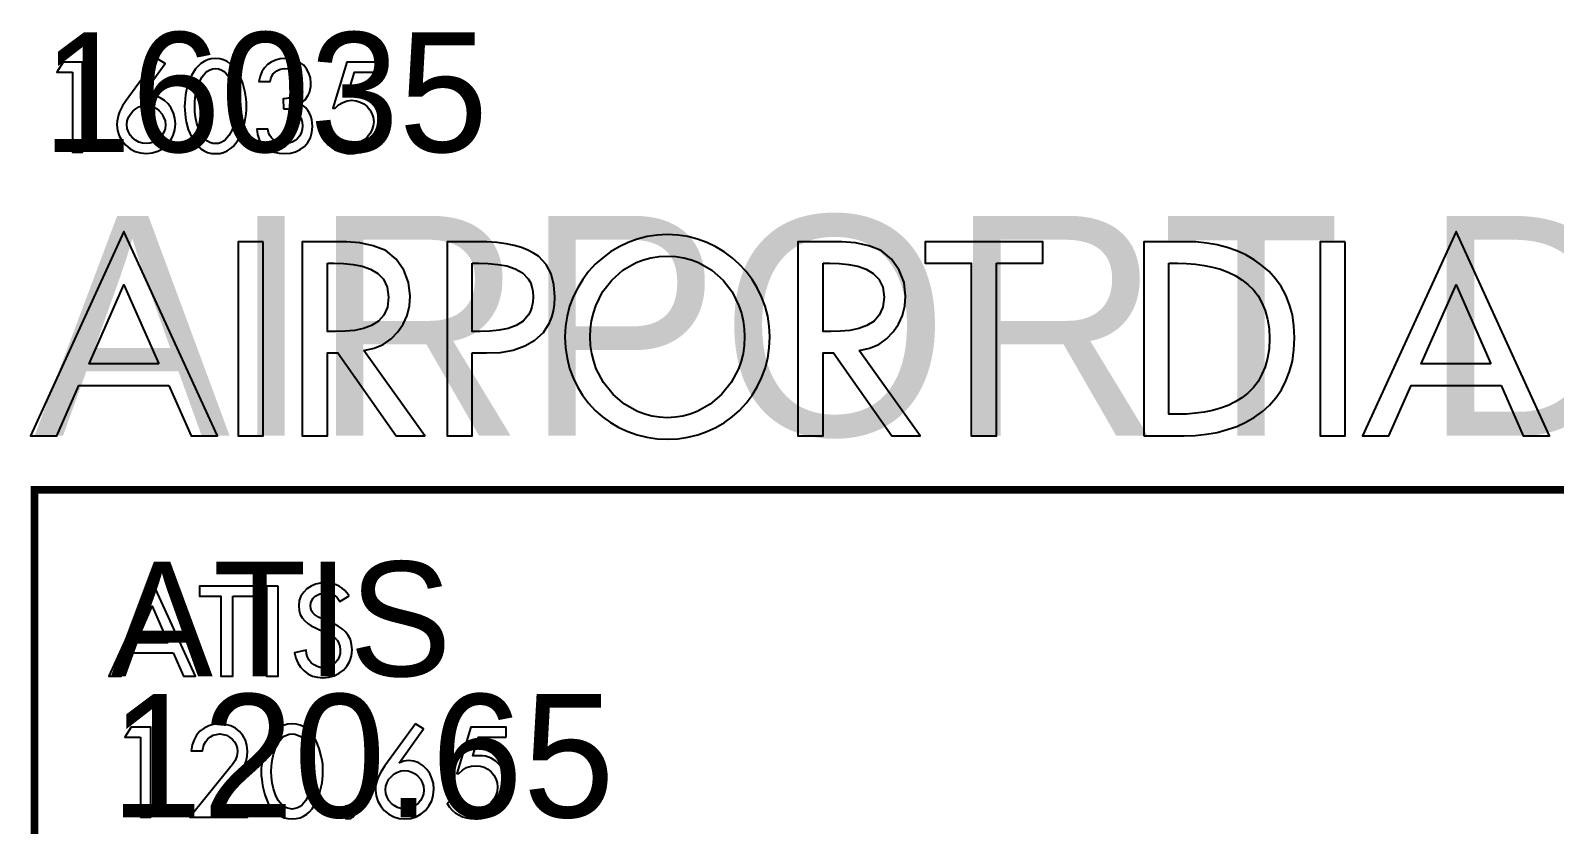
# Model space of a CAD drawing. Extents: x 0.08 to 5.7, y 0.31 to 7.95.
# Drawn here: x 0.25 to 1.329, y 7.387 to 7.95 of the extents above; entities that cross this region are included whole.
import ezdxf

# ---------------------------------------------------------------- set-up
doc = ezdxf.new("R2010")
doc.units = 0
doc.layers.get('0').update_dxf_attribs({"linetype": 'CONTINUOUS'})

msp = doc.modelspace()

# ---------------------------------------------------------------- linework, layer by layer
at = {"color": 0}
for points in [[(0.280003, 7.92042), (0.280003, 7.86376), (0.28711, 7.86376), (0.28711, 7.92751), (0.273221, 7.92751), (0.268772, 7.92042), (0.280003, 7.92042)], [(0.339572, 7.93001), (0.317925, 7.90028), (0.315429, 7.89638), (0.313314, 7.89219), (0.3125, 7.89014), (0.311957, 7.88792), (0.311524, 7.88558), (0.311415, 7.88319), (0.311794, 7.87901), (0.313043, 7.87517), (0.314996, 7.87169), (0.317654, 7.8686), (0.320692, 7.8661), (0.324328, 7.86415), (0.328071, 7.86307), (0.332249, 7.86263), (0.336372, 7.86307), (0.340278, 7.86431), (0.34375, 7.8661), (0.346789, 7.86876), (0.349283, 7.87181), (0.351129, 7.87543), (0.352376, 7.87944), (0.352756, 7.88374), (0.352376, 7.88764), (0.3514, 7.89139), (0.349881, 7.89475), (0.347657, 7.89779), (0.345161, 7.90028), (0.342068, 7.90224), (0.338596, 7.90349), (0.334744, 7.90386), (0.331543, 7.90349), (0.32845, 7.90235), (0.328342, 7.90261), (0.345432, 7.92654), (0.339572, 7.93001)], [(0.381239, 7.86263), (0.384169, 7.86279), (0.386936, 7.8635), (0.389324, 7.86458), (0.391547, 7.866), (0.393608, 7.86778), (0.3954, 7.86974), (0.396918, 7.87196), (0.398329, 7.87446), (0.400553, 7.87972), (0.401964, 7.88525), (0.402507, 7.88807), (0.402778, 7.89085), (0.403049, 7.89361), (0.403049, 7.89611), (0.403049, 7.8986), (0.402778, 7.90136), (0.402507, 7.90419), (0.401964, 7.90696), (0.400553, 7.91265), (0.398329, 7.91792), (0.396918, 7.92042), (0.3954, 7.92279), (0.393608, 7.92469), (0.391656, 7.92654), (0.389324, 7.9279), (0.386936, 7.92904), (0.384169, 7.92974), (0.381239, 7.93001), (0.378201, 7.92974), (0.375543, 7.92904), (0.373047, 7.9279), (0.370822, 7.92654), (0.368869, 7.92469), (0.367079, 7.92279), (0.36556, 7.92042), (0.36415, 7.91792), (0.361925, 7.91265), (0.360406, 7.90696), (0.360026, 7.90419), (0.359592, 7.90136), (0.359429, 7.8986), (0.359321, 7.89611), (0.359429, 7.89361), (0.359592, 7.89085), (0.360026, 7.88807), (0.360406, 7.88525), (0.361925, 7.87972), (0.36415, 7.87446), (0.36556, 7.87196), (0.367079, 7.86974), (0.368869, 7.86778), (0.370822, 7.866), (0.373047, 7.86458), (0.375543, 7.8635), (0.37831, 7.86279), (0.381239, 7.86263)], [(0.381239, 7.9229), (0.383356, 7.92264), (0.385146, 7.9221), (0.386828, 7.92111), (0.388346, 7.91986), (0.39095, 7.91683), (0.392904, 7.91276), (0.394314, 7.90847), (0.39529, 7.90403), (0.395833, 7.89985), (0.395996, 7.89611), (0.395833, 7.89253), (0.39529, 7.88835), (0.394314, 7.8839), (0.392904, 7.87956), (0.39095, 7.87571), (0.388346, 7.87261), (0.386828, 7.87136), (0.385146, 7.87044), (0.383356, 7.86985), (0.381239, 7.86974), (0.379178, 7.86985), (0.377225, 7.87044), (0.375543, 7.87136), (0.374024, 7.87261), (0.371528, 7.87571), (0.369575, 7.87956), (0.368056, 7.8839), (0.367079, 7.88835), (0.366644, 7.89253), (0.366536, 7.89611), (0.366644, 7.89985), (0.367079, 7.90403), (0.368056, 7.90847), (0.369575, 7.91276), (0.371528, 7.91683), (0.374024, 7.91986), (0.375543, 7.92111), (0.377225, 7.9221), (0.379178, 7.92264), (0.381239, 7.9229)], [(0.429308, 7.89442), (0.432075, 7.89442), (0.434733, 7.89404), (0.437067, 7.89307), (0.439019, 7.89165), (0.440539, 7.88986), (0.441786, 7.88764), (0.442492, 7.88499), (0.442763, 7.88222), (0.442492, 7.87972), (0.441949, 7.87739), (0.44081, 7.87517), (0.43929, 7.87332), (0.4375, 7.87181), (0.435439, 7.87071), (0.433051, 7.87001), (0.430556, 7.86974), (0.428331, 7.86985), (0.426107, 7.87044), (0.424154, 7.87125), (0.422364, 7.87235), (0.420844, 7.87392), (0.419596, 7.87554), (0.418619, 7.87765), (0.418186, 7.87989), (0.410428, 7.87989), (0.410969, 7.87608), (0.412218, 7.87261), (0.414171, 7.86974), (0.416504, 7.86724), (0.419433, 7.86529), (0.422797, 7.86376), (0.426269, 7.8629), (0.430012, 7.86263), (0.43419, 7.8629), (0.437935, 7.86387), (0.441243, 7.86556), (0.444174, 7.86778), (0.446669, 7.87056), (0.448351, 7.87375), (0.449436, 7.87765), (0.449869, 7.88178), (0.449707, 7.88433), (0.449436, 7.88683), (0.448731, 7.88906), (0.447754, 7.89128), (0.446669, 7.89318), (0.44515, 7.89501), (0.443468, 7.89654), (0.441407, 7.89789), (0.444607, 7.90072), (0.446832, 7.90403), (0.447646, 7.90597), (0.448188, 7.90804), (0.448622, 7.91026), (0.448731, 7.91249), (0.448351, 7.91639), (0.447374, 7.91971), (0.445692, 7.92279), (0.443631, 7.92529), (0.44081, 7.92725), (0.437771, 7.92876), (0.434462, 7.92958), (0.430718, 7.93001), (0.426921, 7.92974), (0.423611, 7.92888), (0.420574, 7.92751), (0.417914, 7.92567), (0.415853, 7.92344), (0.414008, 7.92068), (0.412761, 7.91738), (0.411947, 7.91363), (0.419868, 7.91363), (0.420301, 7.91569), (0.421115, 7.91749), (0.422092, 7.91906), (0.42334, 7.92031), (0.424696, 7.92139), (0.42654, 7.92219), (0.428331, 7.92264), (0.430393, 7.9229), (0.432781, 7.92264), (0.434842, 7.9221), (0.436794, 7.92111), (0.438476, 7.91971), (0.439725, 7.91818), (0.44081, 7.91624), (0.441407, 7.91417), (0.441678, 7.91194), (0.441407, 7.90918), (0.440539, 7.90696), (0.439453, 7.90528), (0.437935, 7.90386), (0.435981, 7.90278), (0.433865, 7.90207), (0.431532, 7.90169), (0.429036, 7.90153), (0.429308, 7.89442)], [(0.499294, 7.92042), (0.499294, 7.92751), (0.474175, 7.92751), (0.464301, 7.89475), (0.465821, 7.89475), (0.468207, 7.89708), (0.471246, 7.89887), (0.474447, 7.90001), (0.477756, 7.90039), (0.480849, 7.90013), (0.483724, 7.89914), (0.486274, 7.89779), (0.488607, 7.896), (0.490397, 7.89361), (0.491971, 7.89111), (0.492785, 7.88835), (0.493218, 7.88525), (0.492785, 7.88222), (0.491971, 7.87929), (0.49056, 7.87668), (0.488607, 7.87429), (0.486382, 7.87235), (0.483724, 7.87099), (0.480849, 7.87001), (0.477647, 7.86974), (0.475532, 7.86985), (0.473307, 7.87044), (0.471138, 7.87125), (0.469185, 7.87235), (0.467339, 7.87375), (0.465712, 7.87543), (0.464464, 7.87722), (0.463488, 7.87918), (0.457519, 7.87358), (0.459039, 7.8711), (0.460992, 7.86888), (0.463217, 7.86708), (0.465712, 7.8654), (0.468317, 7.86431), (0.471246, 7.86333), (0.474175, 7.86279), (0.477106, 7.86263), (0.479438, 7.86279), (0.481825, 7.86307), (0.48405, 7.8635), (0.486274, 7.86415), (0.490126, 7.8661), (0.493599, 7.86876), (0.496365, 7.87207), (0.498481, 7.87582), (0.499186, 7.87804), (0.499729, 7.88026), (0.500162, 7.88265), (0.500271, 7.88499), (0.499838, 7.88932), (0.498915, 7.89344), (0.497233, 7.89735), (0.494846, 7.90072), (0.491971, 7.90349), (0.488607, 7.90571), (0.486654, 7.90642), (0.484592, 7.90696), (0.482476, 7.90733), (0.480251, 7.9075), (0.475694, 7.90722), (0.47971, 7.92042), (0.499294, 7.92042)], [(0.332086, 7.86974), (0.329428, 7.87001), (0.326824, 7.87082), (0.324599, 7.87207), (0.322483, 7.87375), (0.320856, 7.87571), (0.319607, 7.87804), (0.318739, 7.88053), (0.318468, 7.88336), (0.318739, 7.88596), (0.319607, 7.88846), (0.320964, 7.89068), (0.322646, 7.89279), (0.324707, 7.89442), (0.326932, 7.89567), (0.329428, 7.89654), (0.332086, 7.89681), (0.334581, 7.89654), (0.337076, 7.89583), (0.339301, 7.89458), (0.341363, 7.8929), (0.343207, 7.89085), (0.344456, 7.88846), (0.345432, 7.88585), (0.345703, 7.88292), (0.345432, 7.88026), (0.344564, 7.87776), (0.343207, 7.87554), (0.341525, 7.87358), (0.339464, 7.87196), (0.33724, 7.87071), (0.334744, 7.87001), (0.332086, 7.86974)], [(0.348036, 7.69846), (0.363878, 7.66276), (0.382488, 7.66276), (0.316243, 7.80735), (0.250162, 7.66276), (0.268772, 7.66276), (0.284451, 7.69846), (0.348036, 7.69846)], [(0.701118, 7.80528), (0.693901, 7.80485), (0.686794, 7.80388), (0.67985, 7.80208), (0.67334, 7.79958), (0.666938, 7.79665), (0.660969, 7.79308), (0.655436, 7.7889), (0.650119, 7.78429), (0.6454, 7.77919), (0.641276, 7.77349), (0.637642, 7.76753), (0.63444, 7.76124), (0.631944, 7.75456), (0.630154, 7.7475), (0.629015, 7.74029), (0.628635, 7.73281), (0.629015, 7.72499), (0.630154, 7.71767), (0.631944, 7.71039), (0.63444, 7.70378), (0.637478, 7.69737), (0.641114, 7.6914), (0.6454, 7.68582), (0.650011, 7.68072), (0.655274, 7.67611), (0.660807, 7.6721), (0.666829, 7.66862), (0.673178, 7.66569), (0.679742, 7.66336), (0.686686, 7.66168), (0.693901, 7.66069), (0.701118, 7.66026), (0.708496, 7.66069), (0.715712, 7.66168), (0.722657, 7.66336), (0.729167, 7.66569), (0.735568, 7.66862), (0.741536, 7.6721), (0.747071, 7.67611), (0.752225, 7.68072), (0.756944, 7.68582), (0.761231, 7.6914), (0.764865, 7.69737), (0.767904, 7.70378), (0.7704, 7.71039), (0.772244, 7.71767), (0.773329, 7.72499), (0.773762, 7.73281), (0.773329, 7.74029), (0.772244, 7.7475), (0.7704, 7.75456), (0.767904, 7.76124), (0.764703, 7.76753), (0.761122, 7.77349), (0.756944, 7.77919), (0.752061, 7.78429), (0.746962, 7.7889), (0.741374, 7.79308), (0.735406, 7.79665), (0.729004, 7.79958), (0.722493, 7.80208), (0.715549, 7.80388), (0.708496, 7.80485), (0.701118, 7.80528)], [(1.2915, 7.69846), (1.30724, 7.66276), (1.32585, 7.66276), (1.25971, 7.80735), (1.19347, 7.66276), (1.21208, 7.66276), (1.22792, 7.69846), (1.2915, 7.69846)], [(0.414985, 7.80013), (0.397244, 7.80013), (0.397244, 7.66276), (0.414985, 7.66276), (0.414985, 7.80013)], [(0.486274, 7.72304), (0.49349, 7.72472), (0.499838, 7.72749), (0.505533, 7.73139), (0.510254, 7.73628), (0.514051, 7.74181), (0.516818, 7.74794), (0.518446, 7.75472), (0.519043, 7.76167), (0.517904, 7.77126), (0.514432, 7.78), (0.509006, 7.78776), (0.501682, 7.79389), (0.492893, 7.79736), (0.483453, 7.79932), (0.473904, 7.80013), (0.464301, 7.80013), (0.442654, 7.80013), (0.442654, 7.66276), (0.460558, 7.66276), (0.460558, 7.7214), (0.467774, 7.7214), (0.509169, 7.66276), (0.52946, 7.66276), (0.486274, 7.72304)], [(0.563043, 7.7214), (0.573188, 7.7214), (0.5829, 7.72179), (0.592068, 7.72347), (0.600261, 7.7264), (0.607368, 7.73042), (0.613336, 7.73583), (0.617785, 7.74278), (0.619303, 7.74669), (0.620551, 7.75108), (0.621257, 7.75586), (0.621528, 7.76096), (0.620822, 7.76975), (0.618869, 7.7775), (0.615289, 7.78418), (0.609864, 7.78987), (0.606392, 7.79221), (0.602376, 7.79432), (0.597765, 7.79611), (0.592665, 7.79753), (0.586968, 7.79878), (0.580404, 7.79958), (0.573351, 7.80003), (0.565539, 7.80013), (0.545139, 7.80013), (0.545139, 7.66276), (0.563043, 7.66276), (0.563043, 7.7214)], [(0.837076, 7.72304), (0.844293, 7.72472), (0.850857, 7.72749), (0.856392, 7.73139), (0.861111, 7.73628), (0.864854, 7.74181), (0.867622, 7.74794), (0.869303, 7.75472), (0.869846, 7.76167), (0.868761, 7.77126), (0.865397, 7.78), (0.859864, 7.78776), (0.852485, 7.79389), (0.84375, 7.79736), (0.83431, 7.79932), (0.824707, 7.80013), (0.815158, 7.80013), (0.793619, 7.80013), (0.793619, 7.66276), (0.811415, 7.66276), (0.811415, 7.7214), (0.818739, 7.7214), (0.860026, 7.66276), (0.880262, 7.66276), (0.837076, 7.72304)], [(0.93419, 7.785), (0.96696, 7.785), (0.96696, 7.80013), (0.883626, 7.80013), (0.883626, 7.785), (0.916396, 7.785), (0.916396, 7.66276), (0.93419, 7.66276), (0.93419, 7.785)], [(1.03847, 7.66276), (1.06706, 7.66276), (1.07498, 7.66303), (1.0829, 7.6639), (1.09044, 7.66515), (1.09749, 7.6671), (1.10444, 7.66943), (1.11084, 7.67236), (1.11697, 7.67583), (1.1225, 7.67985), (1.1275, 7.68446), (1.13194, 7.68956), (1.13596, 7.69526), (1.13916, 7.70156), (1.14182, 7.70833), (1.14377, 7.71571), (1.14486, 7.72374), (1.14529, 7.73221), (1.14486, 7.74056), (1.14377, 7.74832), (1.14182, 7.75553), (1.13916, 7.76237), (1.13585, 7.76844), (1.13178, 7.77403), (1.12739, 7.77903), (1.12223, 7.78347), (1.11664, 7.78749), (1.11068, 7.79085), (1.10433, 7.79372), (1.09749, 7.79611), (1.09044, 7.7979), (1.08306, 7.79915), (1.07541, 7.80003), (1.06765, 7.80013), (1.03847, 7.80013), (1.03847, 7.66276)], [(1.1811, 7.80013), (1.16336, 7.80013), (1.16336, 7.66276), (1.1811, 7.66276), (1.1811, 7.80013)], [(0.460558, 7.785), (0.465115, 7.785), (0.471789, 7.78472), (0.478624, 7.78418), (0.485135, 7.78293), (0.490994, 7.78082), (0.496094, 7.77778), (0.500162, 7.7736), (0.502767, 7.76807), (0.503743, 7.76096), (0.502929, 7.7539), (0.500435, 7.74821), (0.496528, 7.74388), (0.491644, 7.74083), (0.485949, 7.73876), (0.479601, 7.73736), (0.472928, 7.73682), (0.466092, 7.73665), (0.460558, 7.73665), (0.460558, 7.785)], [(0.563043, 7.785), (0.567654, 7.785), (0.574328, 7.78472), (0.581108, 7.78418), (0.587511, 7.78304), (0.593479, 7.78108), (0.598633, 7.77806), (0.602647, 7.77387), (0.604167, 7.77138), (0.605251, 7.76833), (0.605957, 7.76497), (0.606228, 7.76124), (0.605957, 7.75749), (0.605251, 7.75401), (0.604329, 7.75108), (0.602919, 7.74832), (0.599012, 7.74403), (0.594185, 7.74083), (0.588488, 7.73876), (0.582086, 7.73753), (0.575412, 7.73682), (0.568631, 7.73665), (0.563043, 7.73665), (0.563043, 7.785)], [(0.701118, 7.67557), (0.695692, 7.67583), (0.690267, 7.67665), (0.685112, 7.67806), (0.680122, 7.68001), (0.670844, 7.68511), (0.662761, 7.69206), (0.655979, 7.70042), (0.650825, 7.71013), (0.649035, 7.71556), (0.647624, 7.72114), (0.64681, 7.72678), (0.646539, 7.73281), (0.646647, 7.73861), (0.647515, 7.74414), (0.648762, 7.74957), (0.65039, 7.75489), (0.655274, 7.7646), (0.661783, 7.77306), (0.669706, 7.78017), (0.679036, 7.78543), (0.68419, 7.78737), (0.689561, 7.7889), (0.695258, 7.78971), (0.701118, 7.78999), (0.707086, 7.78971), (0.712782, 7.7889), (0.718207, 7.78737), (0.723307, 7.78543), (0.732639, 7.78017), (0.74056, 7.77306), (0.747071, 7.7646), (0.75179, 7.75489), (0.753635, 7.74957), (0.754883, 7.74414), (0.755533, 7.73861), (0.75586, 7.73281), (0.755533, 7.72678), (0.754719, 7.72114), (0.75331, 7.71556), (0.751519, 7.71013), (0.746365, 7.70042), (0.739583, 7.69206), (0.731554, 7.68511), (0.722222, 7.68001), (0.717231, 7.67806), (0.712076, 7.67665), (0.706651, 7.67583), (0.701118, 7.67557)], [(0.811415, 7.785), (0.816135, 7.785), (0.822754, 7.78472), (0.829428, 7.78418), (0.835992, 7.78293), (0.84196, 7.78082), (0.846951, 7.77778), (0.850965, 7.7736), (0.853624, 7.76807), (0.854601, 7.76096), (0.853733, 7.7539), (0.851238, 7.74821), (0.847493, 7.74388), (0.842503, 7.74083), (0.836806, 7.73876), (0.830404, 7.73736), (0.823731, 7.73682), (0.816949, 7.73665), (0.811415, 7.73665), (0.811415, 7.785)], [(1.05626, 7.785), (1.06234, 7.785), (1.06874, 7.78472), (1.07514, 7.78429), (1.08127, 7.78347), (1.08724, 7.78222), (1.09294, 7.78071), (1.09831, 7.7786), (1.10335, 7.77626), (1.10807, 7.77333), (1.1122, 7.77001), (1.1161, 7.76611), (1.11947, 7.76183), (1.12223, 7.75694), (1.12446, 7.75142), (1.12608, 7.74544), (1.12723, 7.73876), (1.1275, 7.73156), (1.12723, 7.72428), (1.12608, 7.71767), (1.12446, 7.71164), (1.12223, 7.70628), (1.11947, 7.70122), (1.1161, 7.69694), (1.1122, 7.69303), (1.10807, 7.68972), (1.10335, 7.68679), (1.09831, 7.68431), (1.09294, 7.68235), (1.08724, 7.68072), (1.08127, 7.67958), (1.07514, 7.67876), (1.06874, 7.67817), (1.06234, 7.67806), (1.05626, 7.67806), (1.05626, 7.785)], [(0.340983, 7.71376), (0.291667, 7.71376), (0.316243, 7.76958), (0.340983, 7.71376)], [(1.28429, 7.71376), (1.23503, 7.71376), (1.25971, 7.76958), (1.28429, 7.71376)], [(0.351129, 7.509), (0.358453, 7.49251), (0.367079, 7.49251), (0.336372, 7.55957), (0.305718, 7.49251), (0.31429, 7.49251), (0.321669, 7.509), (0.351129, 7.509)], [(0.393337, 7.54915), (0.408475, 7.54915), (0.408475, 7.55626), (0.369846, 7.55626), (0.369846, 7.54915), (0.384983, 7.54915), (0.384983, 7.49251), (0.393337, 7.49251), (0.393337, 7.54915)], [(0.425672, 7.55626), (0.417372, 7.55626), (0.417372, 7.49251), (0.425672, 7.49251), (0.425672, 7.55626)], [(0.475857, 7.54932), (0.474283, 7.55137), (0.472657, 7.55317), (0.470811, 7.55485), (0.46875, 7.55626), (0.466525, 7.55724), (0.464193, 7.55806), (0.461806, 7.55849), (0.459147, 7.5586), (0.455567, 7.55832), (0.452094, 7.55751), (0.448893, 7.5561), (0.445964, 7.55431), (0.443631, 7.55192), (0.441678, 7.54915), (0.440539, 7.54596), (0.440158, 7.54221), (0.440429, 7.53901), (0.441243, 7.53614), (0.442654, 7.53375), (0.444444, 7.53168), (0.446506, 7.52983), (0.448893, 7.52821), (0.451551, 7.52681), (0.454318, 7.52556), (0.458604, 7.5236), (0.462619, 7.52165), (0.466254, 7.51915), (0.467665, 7.51764), (0.468588, 7.51568), (0.469293, 7.51361), (0.469564, 7.51113), (0.469456, 7.50862), (0.46875, 7.50624), (0.467774, 7.50401), (0.466254, 7.50222), (0.464572, 7.50054), (0.462619, 7.49946), (0.460394, 7.49858), (0.4579, 7.49832), (0.455404, 7.49858), (0.453071, 7.49929), (0.450956, 7.50043), (0.449001, 7.50179), (0.447483, 7.50375), (0.446397, 7.50586), (0.445692, 7.50819), (0.445421, 7.51085), (0.437229, 7.509), (0.438043, 7.50526), (0.439453, 7.50179), (0.441407, 7.49875), (0.443901, 7.49625), (0.446669, 7.49414), (0.449869, 7.49251), (0.45345, 7.49164), (0.457249, 7.49126), (0.461372, 7.49164), (0.465278, 7.49262), (0.46875, 7.49447), (0.471789, 7.49669), (0.474283, 7.49957), (0.476238, 7.50304), (0.477485, 7.50694), (0.477919, 7.51113), (0.477485, 7.51497), (0.476671, 7.51833), (0.475151, 7.52126), (0.473199, 7.52376), (0.470811, 7.52599), (0.468044, 7.52794), (0.465007, 7.52946), (0.461806, 7.53097), (0.457249, 7.53276), (0.454156, 7.53418), (0.451226, 7.53614), (0.450142, 7.53737), (0.449164, 7.53874), (0.448622, 7.54042), (0.448351, 7.54221), (0.448622, 7.54432), (0.449328, 7.54611), (0.450412, 7.54764), (0.451824, 7.54904), (0.455132, 7.55083), (0.459039, 7.55154), (0.46224, 7.55111), (0.465007, 7.55003), (0.467231, 7.54807), (0.469185, 7.54531), (0.475857, 7.54932)], [(0.347765, 7.51611), (0.324978, 7.51611), (0.336372, 7.54194), (0.347765, 7.51611)], [(0.378635, 7.39958), (0.399576, 7.42583), (0.401367, 7.42888), (0.402778, 7.43224), (0.403592, 7.43571), (0.403863, 7.43929), (0.403483, 7.44347), (0.402344, 7.44721), (0.400553, 7.45042), (0.398221, 7.45318), (0.39529, 7.45557), (0.391928, 7.45725), (0.388183, 7.45817), (0.384332, 7.45861), (0.380154, 7.45833), (0.376411, 7.45725), (0.373047, 7.45568), (0.370117, 7.45344), (0.367785, 7.45068), (0.365994, 7.44737), (0.364746, 7.44374), (0.363878, 7.43956), (0.371962, 7.43956), (0.372342, 7.44194), (0.373047, 7.44417), (0.374294, 7.44624), (0.375814, 7.44808), (0.377658, 7.44943), (0.379557, 7.45057), (0.381782, 7.45122), (0.384332, 7.45156), (0.386664, 7.45122), (0.389051, 7.45057), (0.391114, 7.44933), (0.393067, 7.44775), (0.394586, 7.44596), (0.395833, 7.4439), (0.396539, 7.44151), (0.39681, 7.43901), (0.396376, 7.43582), (0.395019, 7.43278), (0.393175, 7.42985), (0.391114, 7.42725), (0.363064, 7.39253), (0.403863, 7.39253), (0.403863, 7.39958), (0.378635, 7.39958)], [(0.435439, 7.39128), (0.438314, 7.39154), (0.441135, 7.39219), (0.443468, 7.39318), (0.445856, 7.39475), (0.447754, 7.39638), (0.449599, 7.39849), (0.451118, 7.40072), (0.452474, 7.40306), (0.454699, 7.40831), (0.456108, 7.41401), (0.456651, 7.41683), (0.456922, 7.4196), (0.457249, 7.42219), (0.457249, 7.42469), (0.457249, 7.42736), (0.457086, 7.43001), (0.456651, 7.43278), (0.456108, 7.43571), (0.454699, 7.44125), (0.452474, 7.44667), (0.451118, 7.44917), (0.449599, 7.45139), (0.447754, 7.45344), (0.445856, 7.45514), (0.443631, 7.45665), (0.441135, 7.45762), (0.438314, 7.45833), (0.435439, 7.45861), (0.432508, 7.45833), (0.429742, 7.45762), (0.427246, 7.45665), (0.425022, 7.45514), (0.423068, 7.45344), (0.421224, 7.45139), (0.419706, 7.44917), (0.418349, 7.44667), (0.416124, 7.44125), (0.414714, 7.43571), (0.414171, 7.43278), (0.4139, 7.43001), (0.413629, 7.42736), (0.413629, 7.42469), (0.413629, 7.42219), (0.4139, 7.4196), (0.414171, 7.41683), (0.414714, 7.41401), (0.416124, 7.40831), (0.418349, 7.40306), (0.419706, 7.40072), (0.421224, 7.39849), (0.423068, 7.39638), (0.425131, 7.39475), (0.427354, 7.39318), (0.429742, 7.39219), (0.432508, 7.39154), (0.435439, 7.39128)], [(0.522786, 7.45861), (0.500976, 7.42888), (0.498481, 7.42503), (0.496365, 7.42096), (0.495551, 7.41872), (0.495008, 7.4165), (0.494575, 7.41428), (0.494467, 7.41178), (0.494846, 7.40767), (0.496094, 7.40386), (0.49821, 7.40028), (0.500706, 7.39725), (0.503907, 7.39475), (0.507379, 7.3929), (0.511122, 7.39165), (0.5153, 7.39128), (0.519422, 7.39165), (0.523329, 7.3929), (0.526801, 7.39486), (0.529839, 7.39735), (0.532335, 7.40056), (0.534289, 7.40419), (0.535428, 7.40821), (0.535807, 7.41249), (0.535536, 7.41639), (0.534451, 7.41997), (0.532932, 7.42344), (0.530817, 7.42637), (0.528212, 7.42904), (0.525119, 7.43099), (0.521647, 7.43224), (0.517904, 7.43261), (0.514594, 7.43224), (0.511501, 7.4311), (0.511393, 7.43126), (0.528483, 7.45514), (0.522786, 7.45861)], [(0.328179, 7.44917), (0.328179, 7.39253), (0.335286, 7.39253), (0.335286, 7.45628), (0.321397, 7.45628), (0.316949, 7.44917), (0.328179, 7.44917)], [(0.435439, 7.45156), (0.4375, 7.45139), (0.43929, 7.45068), (0.441135, 7.44987), (0.442654, 7.44863), (0.44515, 7.44542), (0.447103, 7.44151), (0.448622, 7.43722), (0.449436, 7.43278), (0.449978, 7.4286), (0.450142, 7.42486), (0.449978, 7.42111), (0.449436, 7.41694), (0.448622, 7.41265), (0.447103, 7.40831), (0.44515, 7.40446), (0.442654, 7.40126), (0.441135, 7.40001), (0.43929, 7.39914), (0.4375, 7.3986), (0.435439, 7.39833), (0.433322, 7.3986), (0.431532, 7.39914), (0.429742, 7.40001), (0.428168, 7.40126), (0.425672, 7.40446), (0.423774, 7.40831), (0.4222, 7.41265), (0.421386, 7.41694), (0.420844, 7.42111), (0.420682, 7.42486), (0.420844, 7.4286), (0.421386, 7.43278), (0.4222, 7.43722), (0.423774, 7.44151), (0.425672, 7.44542), (0.428168, 7.44863), (0.429742, 7.44987), (0.431532, 7.45068), (0.433322, 7.45139), (0.435439, 7.45156)], [(0.587076, 7.44917), (0.587076, 7.45628), (0.561957, 7.45628), (0.552083, 7.42344), (0.553603, 7.42344), (0.55599, 7.42583), (0.558865, 7.42763), (0.562229, 7.42876), (0.565539, 7.42904), (0.568631, 7.42876), (0.571506, 7.4279), (0.574001, 7.42654), (0.576389, 7.42458), (0.578179, 7.42236), (0.579699, 7.41971), (0.580567, 7.41694), (0.580838, 7.41401), (0.580567, 7.41081), (0.579699, 7.40793), (0.578342, 7.40528), (0.576389, 7.40294), (0.574164, 7.4011), (0.571506, 7.39958), (0.568631, 7.39876), (0.565429, 7.39833), (0.563206, 7.3986), (0.561089, 7.39903), (0.558865, 7.40001), (0.556967, 7.4011), (0.555012, 7.4025), (0.553494, 7.40403), (0.552246, 7.40582), (0.551269, 7.40776), (0.545301, 7.40224), (0.546821, 7.39974), (0.548774, 7.39763), (0.550999, 7.39567), (0.553494, 7.39415), (0.556099, 7.3929), (0.558865, 7.39208), (0.561794, 7.39154), (0.564888, 7.39128), (0.567219, 7.39139), (0.569607, 7.39165), (0.571832, 7.39219), (0.574001, 7.3929), (0.577908, 7.39486), (0.581381, 7.39751), (0.584147, 7.40072), (0.586262, 7.40457), (0.586968, 7.40668), (0.587511, 7.4089), (0.58789, 7.41124), (0.588053, 7.41374), (0.587619, 7.41808), (0.586643, 7.42219), (0.584853, 7.426), (0.582628, 7.42931), (0.579699, 7.43224), (0.576389, 7.43431), (0.574436, 7.43511), (0.572374, 7.43571), (0.570258, 7.43608), (0.567925, 7.43608), (0.563476, 7.43599), (0.567492, 7.44917), (0.587076, 7.44917)], [(0.515136, 7.39833), (0.512478, 7.3986), (0.509983, 7.39947), (0.50765, 7.40072), (0.505697, 7.40235), (0.503907, 7.40446), (0.502658, 7.40679), (0.50179, 7.40929), (0.501519, 7.41211), (0.50179, 7.41461), (0.502767, 7.4171), (0.504015, 7.41943), (0.505697, 7.42139), (0.507758, 7.42318), (0.510146, 7.42443), (0.512642, 7.42529), (0.515136, 7.42557), (0.517632, 7.42529), (0.520128, 7.42443), (0.522515, 7.42318), (0.524468, 7.42165), (0.526258, 7.4196), (0.527615, 7.41721), (0.528483, 7.41461), (0.528754, 7.41168), (0.528483, 7.40901), (0.527615, 7.40653), (0.526367, 7.40429), (0.524576, 7.40224), (0.522624, 7.40072), (0.52029, 7.39947), (0.517796, 7.3986), (0.515136, 7.39833)], [(0.475151, 7.40072), (0.473307, 7.40028), (0.471789, 7.39931), (0.470811, 7.39779), (0.470432, 7.396), (0.470811, 7.39415), (0.471789, 7.39264), (0.473307, 7.39165), (0.475151, 7.39128), (0.477106, 7.39165), (0.478461, 7.39264), (0.479601, 7.39415), (0.479872, 7.396), (0.479601, 7.39779), (0.478461, 7.39931), (0.477106, 7.40028), (0.475151, 7.40072)]]:
    msp.add_lwpolyline(points, dxfattribs=at)
at = {"color": 0, "const_width": 0.005417}
msp.add_lwpolyline([(0.252929, 7.62446), (5.12706, 7.62446), (5.12706, 0.625543), (0.252929, 0.625543), (0.252929, 7.62446)], dxfattribs=at)

# ---------------------------------------------------------------- texts
at = {"color": 0}
for s, height, p in [('16035', 0.0848166, (0.258696, 7.86379)), ('AIRPORT DIAGRAM', 0.155705, (0.252697, 7.66282)), ('ATIS ', 0.0812294, (0.306887, 7.49244)), ('120.65', 0.0872569, (0.306887, 7.39247))]:
    msp.add_text(s, height=height, dxfattribs=at).set_placement(p)

doc.saveas('drawing.dxf')
